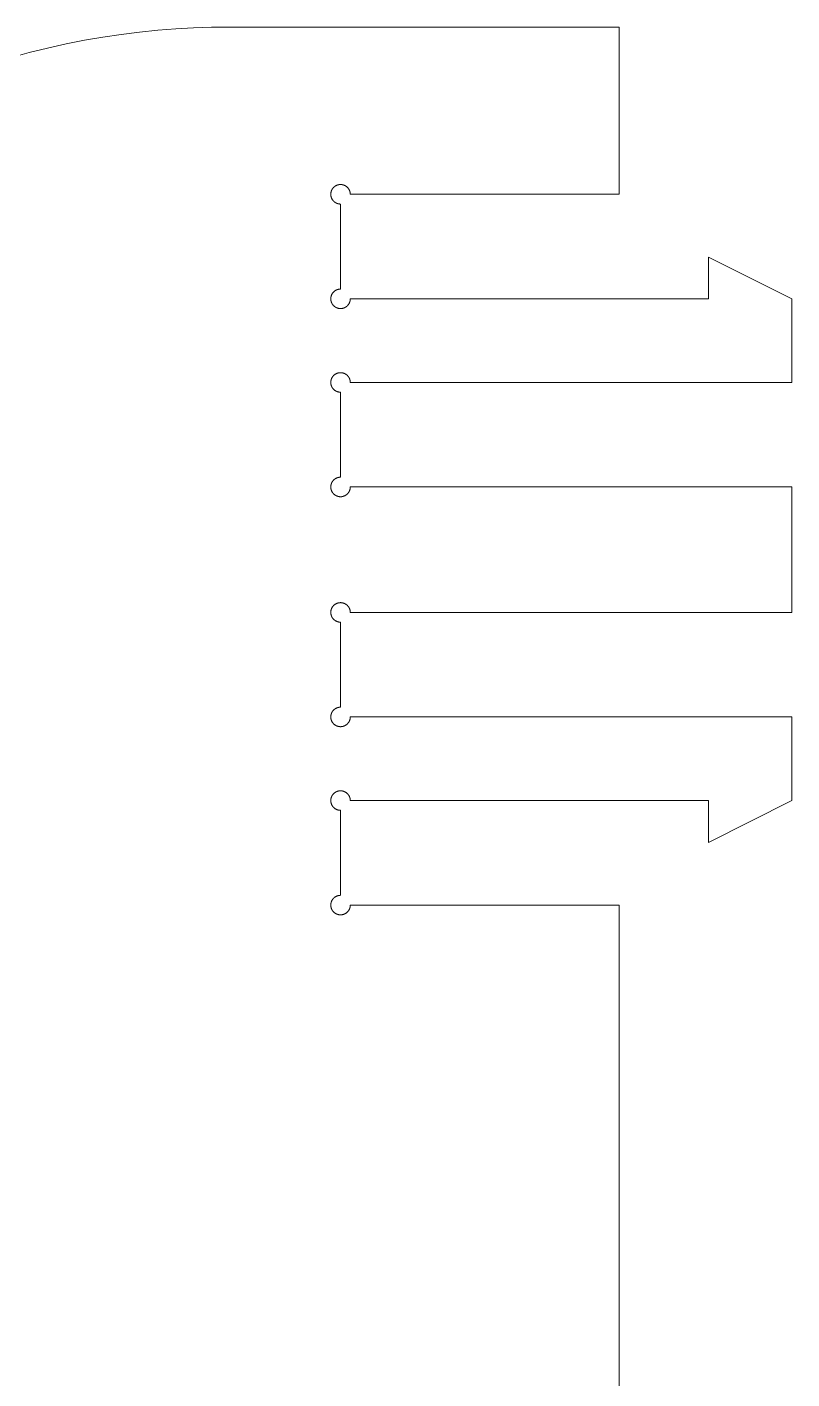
# Model space of a CAD drawing. Header units: millimetres. Extents: x 555 to 783, y 300 to 593.
# Drawn here: x 582.83 to 610.28, y 538.34 to 586.84 of the extents above; entities that cross this region are included whole.
import ezdxf

# ---------------------------------------------------------------- set-up
doc = ezdxf.new("R2010")
doc.units = ezdxf.units.MM
doc.header["$MEASUREMENT"] = 0
doc.layers.add('2d laser', color=18, linetype='Continuous', true_color=0x000000)

msp = doc.modelspace()

# ---------------------------------------------------------------- linework, layer by layer
at = {"layer": '2d laser', "lineweight": 0}
for points in [[(582.238, 585.74), (582.903, 585.921), (583.567, 586.086), (584.231, 586.233), (584.894, 586.364), (585.554, 586.478), (586.212, 586.576), (586.867, 586.658), (587.519, 586.725), (588.166, 586.776), (588.809, 586.812), (589.447, 586.833), (590.08, 586.84)], [(590.08, 586.84), (604.08, 586.84)], [(604.08, 586.84), (604.08, 580.84)], [(594.43, 580.84), (594.429, 580.852), (594.429, 580.858), (594.429, 580.864), (594.428, 580.871), (594.428, 580.877), (594.427, 580.883), (594.426, 580.889), (594.425, 580.896), (594.424, 580.902), (594.423, 580.908), (594.422, 580.914), (594.42, 580.921), (594.419, 580.927), (594.417, 580.933), (594.415, 580.939), (594.413, 580.945), (594.411, 580.952), (594.409, 580.958), (594.407, 580.964), (594.405, 580.97), (594.402, 580.976), (594.399, 580.982), (594.397, 580.988), (594.394, 580.994), (594.391, 581), (594.388, 581.006), (594.385, 581.012), (594.381, 581.017), (594.378, 581.023), (594.374, 581.029), (594.371, 581.034), (594.367, 581.04), (594.363, 581.045), (594.359, 581.051), (594.355, 581.056), (594.351, 581.061), (594.347, 581.066), (594.342, 581.071), (594.338, 581.076), (594.334, 581.081), (594.329, 581.086), (594.324, 581.09), (594.32, 581.095), (594.315, 581.099), (594.31, 581.103), (594.305, 581.108), (594.3, 581.112), (594.295, 581.116), (594.29, 581.12), (594.285, 581.124), (594.279, 581.127), (594.274, 581.131), (594.269, 581.134), (594.263, 581.138), (594.258, 581.141), (594.252, 581.144), (594.247, 581.147), (594.242, 581.15), (594.236, 581.153), (594.23, 581.156), (594.225, 581.158), (594.214, 581.163), (594.202, 581.168), (594.196, 581.17), (594.191, 581.172), (594.185, 581.174), (594.179, 581.176), (594.173, 581.177), (594.167, 581.179), (594.161, 581.18), (594.154, 581.182), (594.148, 581.183), (594.142, 581.184), (594.135, 581.185), (594.129, 581.186), (594.123, 581.187), (594.116, 581.188), (594.11, 581.189), (594.103, 581.189), (594.097, 581.189), (594.09, 581.19), (594.084, 581.19), (594.077, 581.19), (594.071, 581.19), (594.064, 581.189), (594.057, 581.189), (594.051, 581.189), (594.044, 581.188), (594.038, 581.187), (594.031, 581.186), (594.024, 581.185), (594.018, 581.184), (594.011, 581.183), (594.005, 581.182), (593.998, 581.18), (593.992, 581.179), (593.986, 581.177), (593.979, 581.175), (593.973, 581.173), (593.967, 581.171), (593.96, 581.169), (593.954, 581.167), (593.948, 581.164), (593.942, 581.162), (593.936, 581.159), (593.93, 581.156), (593.924, 581.153), (593.918, 581.15), (593.913, 581.147), (593.907, 581.144), (593.901, 581.141), (593.896, 581.138), (593.891, 581.134), (593.885, 581.131), (593.88, 581.127), (593.875, 581.124), (593.87, 581.12), (593.865, 581.116), (593.86, 581.112), (593.855, 581.108), (593.85, 581.104), (593.846, 581.1), (593.841, 581.096), (593.832, 581.087), (593.824, 581.079), (593.82, 581.074), (593.815, 581.069), (593.811, 581.065), (593.807, 581.06), (593.804, 581.055), (593.8, 581.05), (593.796, 581.045), (593.792, 581.04), (593.789, 581.034), (593.785, 581.029), (593.782, 581.024), (593.778, 581.018), (593.775, 581.013), (593.772, 581.007), (593.769, 581.001), (593.766, 580.995), (593.763, 580.989), (593.761, 580.983), (593.758, 580.977), (593.755, 580.971), (593.753, 580.965), (593.751, 580.959), (593.748, 580.953), (593.746, 580.947), (593.744, 580.94), (593.743, 580.934), (593.741, 580.928), (593.739, 580.921), (593.738, 580.915), (593.736, 580.908), (593.735, 580.902), (593.734, 580.895), (593.733, 580.889), (593.732, 580.882), (593.731, 580.875), (593.731, 580.869), (593.73, 580.862), (593.73, 580.856), (593.73, 580.849), (593.73, 580.842), (593.73, 580.836), (593.73, 580.829), (593.73, 580.823), (593.73, 580.816), (593.731, 580.81), (593.732, 580.803), (593.732, 580.797), (593.733, 580.79), (593.734, 580.784), (593.735, 580.778), (593.736, 580.771), (593.738, 580.765), (593.739, 580.759), (593.741, 580.753), (593.742, 580.747), (593.744, 580.741), (593.746, 580.735), (593.748, 580.729), (593.75, 580.723), (593.752, 580.717), (593.756, 580.706), (593.761, 580.695), (593.764, 580.689), (593.767, 580.684), (593.769, 580.678), (593.772, 580.673), (593.775, 580.667), (593.778, 580.662), (593.782, 580.656), (593.785, 580.651), (593.789, 580.645), (593.792, 580.64), (593.796, 580.635), (593.8, 580.63), (593.804, 580.625), (593.808, 580.62), (593.812, 580.615), (593.816, 580.61), (593.82, 580.605), (593.825, 580.6), (593.829, 580.595), (593.834, 580.591), (593.839, 580.586), (593.844, 580.581), (593.848, 580.577), (593.853, 580.573), (593.859, 580.569), (593.864, 580.564), (593.869, 580.56), (593.874, 580.556), (593.88, 580.553), (593.885, 580.549), (593.891, 580.545), (593.896, 580.542), (593.902, 580.538), (593.908, 580.535), (593.914, 580.532), (593.919, 580.529), (593.925, 580.526), (593.931, 580.523), (593.937, 580.52), (593.943, 580.517), (593.949, 580.515), (593.956, 580.513), (593.962, 580.51), (593.968, 580.508), (593.974, 580.506), (593.98, 580.504), (593.987, 580.502), (593.993, 580.501), (593.999, 580.499), (594.005, 580.498), (594.012, 580.497), (594.018, 580.495), (594.024, 580.494), (594.03, 580.493), (594.037, 580.493), (594.043, 580.492), (594.049, 580.491), (594.055, 580.491), (594.061, 580.49), (594.067, 580.49), (594.08, 580.49)], [(604.08, 580.84), (594.43, 580.84)], [(594.08, 580.49), (594.08, 577.44)], [(607.28, 577.09), (607.28, 578.59)], [(607.28, 578.59), (610.28, 577.09)], [(594.08, 577.44), (594.067, 577.44), (594.061, 577.439), (594.055, 577.439), (594.049, 577.438), (594.043, 577.438), (594.037, 577.437), (594.03, 577.436), (594.024, 577.435), (594.018, 577.434), (594.012, 577.433), (594.005, 577.432), (593.999, 577.43), (593.993, 577.429), (593.987, 577.427), (593.98, 577.425), (593.974, 577.424), (593.968, 577.422), (593.962, 577.419), (593.956, 577.417), (593.949, 577.415), (593.943, 577.412), (593.937, 577.41), (593.931, 577.407), (593.925, 577.404), (593.919, 577.401), (593.914, 577.398), (593.908, 577.395), (593.902, 577.391), (593.896, 577.388), (593.891, 577.384), (593.885, 577.381), (593.88, 577.377), (593.874, 577.373), (593.869, 577.369), (593.864, 577.365), (593.859, 577.361), (593.853, 577.357), (593.848, 577.353), (593.844, 577.348), (593.839, 577.344), (593.834, 577.339), (593.829, 577.334), (593.825, 577.33), (593.82, 577.325), (593.816, 577.32), (593.812, 577.315), (593.808, 577.31), (593.804, 577.305), (593.8, 577.3), (593.796, 577.295), (593.792, 577.289), (593.789, 577.284), (593.785, 577.279), (593.782, 577.273), (593.778, 577.268), (593.775, 577.263), (593.772, 577.257), (593.769, 577.252), (593.767, 577.246), (593.764, 577.241), (593.761, 577.235), (593.756, 577.224), (593.752, 577.212), (593.75, 577.207), (593.748, 577.201), (593.746, 577.195), (593.744, 577.189), (593.742, 577.183), (593.741, 577.177), (593.739, 577.171), (593.738, 577.164), (593.736, 577.158), (593.735, 577.152), (593.734, 577.146), (593.733, 577.139), (593.732, 577.133), (593.732, 577.126), (593.731, 577.12), (593.73, 577.113), (593.73, 577.107), (593.73, 577.1), (593.73, 577.094), (593.73, 577.087), (593.73, 577.081), (593.73, 577.074), (593.73, 577.068), (593.731, 577.061), (593.731, 577.054), (593.732, 577.048), (593.733, 577.041), (593.734, 577.035), (593.735, 577.028), (593.736, 577.022), (593.738, 577.015), (593.739, 577.009), (593.741, 577.002), (593.743, 576.996), (593.744, 576.989), (593.746, 576.983), (593.748, 576.977), (593.751, 576.971), (593.753, 576.964), (593.755, 576.958), (593.758, 576.952), (593.761, 576.946), (593.763, 576.94), (593.766, 576.934), (593.769, 576.929), (593.772, 576.923), (593.775, 576.917), (593.778, 576.912), (593.782, 576.906), (593.785, 576.901), (593.789, 576.895), (593.792, 576.89), (593.796, 576.885), (593.8, 576.88), (593.804, 576.875), (593.807, 576.87), (593.811, 576.865), (593.815, 576.86), (593.82, 576.856), (593.824, 576.851), (593.832, 576.842), (593.841, 576.834), (593.846, 576.83), (593.85, 576.826), (593.855, 576.822), (593.86, 576.818), (593.865, 576.814), (593.87, 576.81), (593.875, 576.806), (593.88, 576.802), (593.885, 576.799), (593.891, 576.795), (593.896, 576.792), (593.901, 576.789), (593.907, 576.785), (593.913, 576.782), (593.918, 576.779), (593.924, 576.776), (593.93, 576.773), (593.936, 576.771), (593.942, 576.768), (593.948, 576.766), (593.954, 576.763), (593.96, 576.761), (593.967, 576.759), (593.973, 576.757), (593.979, 576.755), (593.986, 576.753), (593.992, 576.751), (593.998, 576.749), (594.005, 576.748), (594.011, 576.747), (594.018, 576.745), (594.024, 576.744), (594.031, 576.743), (594.038, 576.742), (594.044, 576.742), (594.051, 576.741), (594.057, 576.741), (594.064, 576.74), (594.071, 576.74), (594.077, 576.74), (594.084, 576.74), (594.09, 576.74), (594.097, 576.74), (594.103, 576.741), (594.11, 576.741), (594.116, 576.742), (594.123, 576.742), (594.129, 576.743), (594.135, 576.744), (594.142, 576.745), (594.148, 576.747), (594.154, 576.748), (594.161, 576.749), (594.167, 576.751), (594.173, 576.752), (594.179, 576.754), (594.185, 576.756), (594.191, 576.758), (594.196, 576.76), (594.202, 576.762), (594.214, 576.766), (594.225, 576.771), (594.23, 576.774), (594.236, 576.777), (594.242, 576.779), (594.247, 576.782), (594.252, 576.785), (594.258, 576.789), (594.263, 576.792), (594.269, 576.795), (594.274, 576.799), (594.279, 576.802), (594.285, 576.806), (594.29, 576.81), (594.295, 576.814), (594.3, 576.818), (594.305, 576.822), (594.31, 576.826), (594.315, 576.831), (594.32, 576.835), (594.324, 576.84), (594.329, 576.844), (594.334, 576.849), (594.338, 576.854), (594.342, 576.859), (594.347, 576.864), (594.351, 576.869), (594.355, 576.874), (594.359, 576.879), (594.363, 576.885), (594.367, 576.89), (594.371, 576.895), (594.374, 576.901), (594.378, 576.907), (594.381, 576.912), (594.385, 576.918), (594.388, 576.924), (594.391, 576.93), (594.394, 576.936), (594.397, 576.942), (594.399, 576.948), (594.402, 576.954), (594.405, 576.96), (594.407, 576.966), (594.409, 576.972), (594.411, 576.978), (594.413, 576.984), (594.415, 576.99), (594.417, 576.997), (594.419, 577.003), (594.42, 577.009), (594.422, 577.015), (594.423, 577.022), (594.424, 577.028), (594.425, 577.034), (594.426, 577.04), (594.427, 577.047), (594.428, 577.053), (594.428, 577.059), (594.429, 577.065), (594.429, 577.071), (594.429, 577.078), (594.43, 577.09)], [(594.43, 577.09), (607.28, 577.09)], [(610.28, 577.09), (610.28, 574.09)], [(594.43, 574.09), (594.429, 574.102), (594.429, 574.108), (594.429, 574.114), (594.428, 574.121), (594.428, 574.127), (594.427, 574.133), (594.426, 574.139), (594.425, 574.146), (594.424, 574.152), (594.423, 574.158), (594.422, 574.164), (594.42, 574.171), (594.419, 574.177), (594.417, 574.183), (594.415, 574.189), (594.413, 574.195), (594.411, 574.202), (594.409, 574.208), (594.407, 574.214), (594.405, 574.22), (594.402, 574.226), (594.399, 574.232), (594.397, 574.238), (594.394, 574.244), (594.391, 574.25), (594.388, 574.256), (594.385, 574.262), (594.381, 574.267), (594.378, 574.273), (594.374, 574.279), (594.371, 574.284), (594.367, 574.29), (594.363, 574.295), (594.359, 574.301), (594.355, 574.306), (594.351, 574.311), (594.347, 574.316), (594.342, 574.321), (594.338, 574.326), (594.334, 574.331), (594.329, 574.336), (594.324, 574.34), (594.32, 574.345), (594.315, 574.349), (594.31, 574.353), (594.305, 574.358), (594.3, 574.362), (594.295, 574.366), (594.29, 574.37), (594.285, 574.374), (594.279, 574.377), (594.274, 574.381), (594.269, 574.384), (594.263, 574.388), (594.258, 574.391), (594.252, 574.394), (594.247, 574.397), (594.242, 574.4), (594.236, 574.403), (594.23, 574.406), (594.225, 574.408), (594.214, 574.413), (594.202, 574.418), (594.196, 574.42), (594.191, 574.422), (594.185, 574.424), (594.179, 574.426), (594.173, 574.427), (594.167, 574.429), (594.161, 574.43), (594.154, 574.432), (594.148, 574.433), (594.142, 574.434), (594.135, 574.435), (594.129, 574.436), (594.123, 574.437), (594.116, 574.438), (594.11, 574.439), (594.103, 574.439), (594.097, 574.439), (594.09, 574.44), (594.084, 574.44), (594.077, 574.44), (594.071, 574.44), (594.064, 574.439), (594.057, 574.439), (594.051, 574.439), (594.044, 574.438), (594.038, 574.437), (594.031, 574.436), (594.024, 574.435), (594.018, 574.434), (594.011, 574.433), (594.005, 574.432), (593.998, 574.43), (593.992, 574.429), (593.986, 574.427), (593.979, 574.425), (593.973, 574.423), (593.967, 574.421), (593.96, 574.419), (593.954, 574.417), (593.948, 574.414), (593.942, 574.412), (593.936, 574.409), (593.93, 574.406), (593.924, 574.403), (593.918, 574.4), (593.913, 574.397), (593.907, 574.394), (593.901, 574.391), (593.896, 574.388), (593.891, 574.384), (593.885, 574.381), (593.88, 574.377), (593.875, 574.374), (593.87, 574.37), (593.865, 574.366), (593.86, 574.362), (593.855, 574.358), (593.85, 574.354), (593.846, 574.35), (593.841, 574.346), (593.832, 574.337), (593.824, 574.329), (593.82, 574.324), (593.815, 574.319), (593.811, 574.315), (593.807, 574.31), (593.804, 574.305), (593.8, 574.3), (593.796, 574.295), (593.792, 574.29), (593.789, 574.284), (593.785, 574.279), (593.782, 574.274), (593.778, 574.268), (593.775, 574.263), (593.772, 574.257), (593.769, 574.251), (593.766, 574.245), (593.763, 574.239), (593.761, 574.233), (593.758, 574.227), (593.755, 574.221), (593.753, 574.215), (593.751, 574.209), (593.748, 574.203), (593.746, 574.197), (593.744, 574.19), (593.743, 574.184), (593.741, 574.178), (593.739, 574.171), (593.738, 574.165), (593.736, 574.158), (593.735, 574.152), (593.734, 574.145), (593.733, 574.139), (593.732, 574.132), (593.731, 574.125), (593.731, 574.119), (593.73, 574.112), (593.73, 574.106), (593.73, 574.099), (593.73, 574.092), (593.73, 574.086), (593.73, 574.079), (593.73, 574.073), (593.73, 574.066), (593.731, 574.06), (593.732, 574.053), (593.732, 574.047), (593.733, 574.04), (593.734, 574.034), (593.735, 574.028), (593.736, 574.021), (593.738, 574.015), (593.739, 574.009), (593.741, 574.003), (593.742, 573.997), (593.744, 573.991), (593.746, 573.985), (593.748, 573.979), (593.75, 573.973), (593.752, 573.967), (593.756, 573.956), (593.761, 573.945), (593.764, 573.939), (593.767, 573.934), (593.769, 573.928), (593.772, 573.923), (593.775, 573.917), (593.778, 573.912), (593.782, 573.906), (593.785, 573.901), (593.789, 573.895), (593.792, 573.89), (593.796, 573.885), (593.8, 573.88), (593.804, 573.875), (593.808, 573.87), (593.812, 573.865), (593.816, 573.86), (593.82, 573.855), (593.825, 573.85), (593.829, 573.845), (593.834, 573.841), (593.839, 573.836), (593.844, 573.831), (593.848, 573.827), (593.853, 573.823), (593.859, 573.819), (593.864, 573.814), (593.869, 573.81), (593.874, 573.806), (593.88, 573.803), (593.885, 573.799), (593.891, 573.795), (593.896, 573.792), (593.902, 573.788), (593.908, 573.785), (593.914, 573.782), (593.919, 573.779), (593.925, 573.776), (593.931, 573.773), (593.937, 573.77), (593.943, 573.767), (593.949, 573.765), (593.956, 573.763), (593.962, 573.76), (593.968, 573.758), (593.974, 573.756), (593.98, 573.754), (593.987, 573.752), (593.993, 573.751), (593.999, 573.749), (594.005, 573.748), (594.012, 573.747), (594.018, 573.745), (594.024, 573.744), (594.03, 573.743), (594.037, 573.743), (594.043, 573.742), (594.049, 573.741), (594.055, 573.741), (594.061, 573.74), (594.067, 573.74), (594.08, 573.74)], [(610.28, 574.09), (594.43, 574.09)], [(594.08, 573.74), (594.08, 570.69)], [(594.08, 570.69), (594.067, 570.69), (594.061, 570.689), (594.055, 570.689), (594.049, 570.688), (594.043, 570.688), (594.037, 570.687), (594.03, 570.686), (594.024, 570.685), (594.018, 570.684), (594.012, 570.683), (594.005, 570.682), (593.999, 570.68), (593.993, 570.679), (593.987, 570.677), (593.98, 570.675), (593.974, 570.674), (593.968, 570.672), (593.962, 570.669), (593.956, 570.667), (593.949, 570.665), (593.943, 570.662), (593.937, 570.66), (593.931, 570.657), (593.925, 570.654), (593.919, 570.651), (593.914, 570.648), (593.908, 570.645), (593.902, 570.641), (593.896, 570.638), (593.891, 570.634), (593.885, 570.631), (593.88, 570.627), (593.874, 570.623), (593.869, 570.619), (593.864, 570.615), (593.859, 570.611), (593.853, 570.607), (593.848, 570.603), (593.844, 570.598), (593.839, 570.594), (593.834, 570.589), (593.829, 570.584), (593.825, 570.58), (593.82, 570.575), (593.816, 570.57), (593.812, 570.565), (593.808, 570.56), (593.804, 570.555), (593.8, 570.55), (593.796, 570.545), (593.792, 570.539), (593.789, 570.534), (593.785, 570.529), (593.782, 570.523), (593.778, 570.518), (593.775, 570.513), (593.772, 570.507), (593.769, 570.502), (593.767, 570.496), (593.764, 570.491), (593.761, 570.485), (593.756, 570.474), (593.752, 570.462), (593.75, 570.457), (593.748, 570.451), (593.746, 570.445), (593.744, 570.439), (593.742, 570.433), (593.741, 570.427), (593.739, 570.421), (593.738, 570.414), (593.736, 570.408), (593.735, 570.402), (593.734, 570.396), (593.733, 570.389), (593.732, 570.383), (593.732, 570.376), (593.731, 570.37), (593.73, 570.363), (593.73, 570.357), (593.73, 570.35), (593.73, 570.344), (593.73, 570.337), (593.73, 570.331), (593.73, 570.324), (593.73, 570.318), (593.731, 570.311), (593.731, 570.304), (593.732, 570.298), (593.733, 570.291), (593.734, 570.285), (593.735, 570.278), (593.736, 570.272), (593.738, 570.265), (593.739, 570.259), (593.741, 570.252), (593.743, 570.246), (593.744, 570.239), (593.746, 570.233), (593.748, 570.227), (593.751, 570.221), (593.753, 570.214), (593.755, 570.208), (593.758, 570.202), (593.761, 570.196), (593.763, 570.19), (593.766, 570.184), (593.769, 570.179), (593.772, 570.173), (593.775, 570.167), (593.778, 570.162), (593.782, 570.156), (593.785, 570.151), (593.789, 570.145), (593.792, 570.14), (593.796, 570.135), (593.8, 570.13), (593.804, 570.125), (593.807, 570.12), (593.811, 570.115), (593.815, 570.11), (593.82, 570.106), (593.824, 570.101), (593.832, 570.092), (593.841, 570.084), (593.846, 570.08), (593.85, 570.076), (593.855, 570.072), (593.86, 570.068), (593.865, 570.064), (593.87, 570.06), (593.875, 570.056), (593.88, 570.052), (593.885, 570.049), (593.891, 570.045), (593.896, 570.042), (593.901, 570.039), (593.907, 570.035), (593.913, 570.032), (593.918, 570.029), (593.924, 570.026), (593.93, 570.023), (593.936, 570.021), (593.942, 570.018), (593.948, 570.016), (593.954, 570.013), (593.96, 570.011), (593.967, 570.009), (593.973, 570.007), (593.979, 570.005), (593.986, 570.003), (593.992, 570.001), (593.998, 569.999), (594.005, 569.998), (594.011, 569.997), (594.018, 569.995), (594.024, 569.994), (594.031, 569.993), (594.038, 569.992), (594.044, 569.992), (594.051, 569.991), (594.057, 569.991), (594.064, 569.99), (594.071, 569.99), (594.077, 569.99), (594.084, 569.99), (594.09, 569.99), (594.097, 569.99), (594.103, 569.991), (594.11, 569.991), (594.116, 569.992), (594.123, 569.992), (594.129, 569.993), (594.135, 569.994), (594.142, 569.995), (594.148, 569.997), (594.154, 569.998), (594.161, 569.999), (594.167, 570.001), (594.173, 570.002), (594.179, 570.004), (594.185, 570.006), (594.191, 570.008), (594.196, 570.01), (594.202, 570.012), (594.214, 570.016), (594.225, 570.021), (594.23, 570.024), (594.236, 570.027), (594.242, 570.029), (594.247, 570.032), (594.252, 570.035), (594.258, 570.039), (594.263, 570.042), (594.269, 570.045), (594.274, 570.049), (594.279, 570.052), (594.285, 570.056), (594.29, 570.06), (594.295, 570.064), (594.3, 570.068), (594.305, 570.072), (594.31, 570.076), (594.315, 570.081), (594.32, 570.085), (594.324, 570.09), (594.329, 570.094), (594.334, 570.099), (594.338, 570.104), (594.342, 570.109), (594.347, 570.114), (594.351, 570.119), (594.355, 570.124), (594.359, 570.129), (594.363, 570.135), (594.367, 570.14), (594.371, 570.145), (594.374, 570.151), (594.378, 570.157), (594.381, 570.162), (594.385, 570.168), (594.388, 570.174), (594.391, 570.18), (594.394, 570.186), (594.397, 570.192), (594.399, 570.198), (594.402, 570.204), (594.405, 570.21), (594.407, 570.216), (594.409, 570.222), (594.411, 570.228), (594.413, 570.234), (594.415, 570.24), (594.417, 570.247), (594.419, 570.253), (594.42, 570.259), (594.422, 570.265), (594.423, 570.272), (594.424, 570.278), (594.425, 570.284), (594.426, 570.29), (594.427, 570.297), (594.428, 570.303), (594.428, 570.309), (594.429, 570.315), (594.429, 570.321), (594.429, 570.328), (594.43, 570.34)], [(594.43, 570.34), (610.28, 570.34)], [(610.28, 570.34), (610.28, 565.84)], [(594.43, 565.84), (594.429, 565.852), (594.429, 565.858), (594.429, 565.864), (594.428, 565.871), (594.428, 565.877), (594.427, 565.883), (594.426, 565.889), (594.425, 565.896), (594.424, 565.902), (594.423, 565.908), (594.422, 565.914), (594.42, 565.921), (594.419, 565.927), (594.417, 565.933), (594.415, 565.939), (594.413, 565.945), (594.411, 565.952), (594.409, 565.958), (594.407, 565.964), (594.405, 565.97), (594.402, 565.976), (594.399, 565.982), (594.397, 565.988), (594.394, 565.994), (594.391, 566), (594.388, 566.006), (594.385, 566.012), (594.381, 566.017), (594.378, 566.023), (594.374, 566.029), (594.371, 566.034), (594.367, 566.04), (594.363, 566.045), (594.359, 566.051), (594.355, 566.056), (594.351, 566.061), (594.347, 566.066), (594.342, 566.071), (594.338, 566.076), (594.334, 566.081), (594.329, 566.086), (594.324, 566.09), (594.32, 566.095), (594.315, 566.099), (594.31, 566.103), (594.305, 566.108), (594.3, 566.112), (594.295, 566.116), (594.29, 566.12), (594.285, 566.124), (594.279, 566.127), (594.274, 566.131), (594.269, 566.134), (594.263, 566.138), (594.258, 566.141), (594.252, 566.144), (594.247, 566.147), (594.242, 566.15), (594.236, 566.153), (594.23, 566.156), (594.225, 566.158), (594.214, 566.163), (594.202, 566.168), (594.196, 566.17), (594.191, 566.172), (594.185, 566.174), (594.179, 566.176), (594.173, 566.177), (594.167, 566.179), (594.161, 566.18), (594.154, 566.182), (594.148, 566.183), (594.142, 566.184), (594.135, 566.185), (594.129, 566.186), (594.123, 566.187), (594.116, 566.188), (594.11, 566.189), (594.103, 566.189), (594.097, 566.189), (594.09, 566.19), (594.084, 566.19), (594.077, 566.19), (594.071, 566.19), (594.064, 566.189), (594.057, 566.189), (594.051, 566.189), (594.044, 566.188), (594.038, 566.187), (594.031, 566.186), (594.024, 566.185), (594.018, 566.184), (594.011, 566.183), (594.005, 566.182), (593.998, 566.18), (593.992, 566.179), (593.986, 566.177), (593.979, 566.175), (593.973, 566.173), (593.967, 566.171), (593.96, 566.169), (593.954, 566.167), (593.948, 566.164), (593.942, 566.162), (593.936, 566.159), (593.93, 566.156), (593.924, 566.153), (593.918, 566.15), (593.913, 566.147), (593.907, 566.144), (593.901, 566.141), (593.896, 566.138), (593.891, 566.134), (593.885, 566.131), (593.88, 566.127), (593.875, 566.124), (593.87, 566.12), (593.865, 566.116), (593.86, 566.112), (593.855, 566.108), (593.85, 566.104), (593.846, 566.1), (593.841, 566.096), (593.832, 566.087), (593.824, 566.079), (593.82, 566.074), (593.815, 566.069), (593.811, 566.065), (593.807, 566.06), (593.804, 566.055), (593.8, 566.05), (593.796, 566.045), (593.792, 566.04), (593.789, 566.034), (593.785, 566.029), (593.782, 566.024), (593.778, 566.018), (593.775, 566.013), (593.772, 566.007), (593.769, 566.001), (593.766, 565.995), (593.763, 565.989), (593.761, 565.983), (593.758, 565.977), (593.755, 565.971), (593.753, 565.965), (593.751, 565.959), (593.748, 565.953), (593.746, 565.947), (593.744, 565.94), (593.743, 565.934), (593.741, 565.928), (593.739, 565.921), (593.738, 565.915), (593.736, 565.908), (593.735, 565.902), (593.734, 565.895), (593.733, 565.889), (593.732, 565.882), (593.731, 565.875), (593.731, 565.869), (593.73, 565.862), (593.73, 565.856), (593.73, 565.849), (593.73, 565.842), (593.73, 565.836), (593.73, 565.829), (593.73, 565.823), (593.73, 565.816), (593.731, 565.81), (593.732, 565.803), (593.732, 565.797), (593.733, 565.79), (593.734, 565.784), (593.735, 565.778), (593.736, 565.771), (593.738, 565.765), (593.739, 565.759), (593.741, 565.753), (593.742, 565.747), (593.744, 565.741), (593.746, 565.735), (593.748, 565.729), (593.75, 565.723), (593.752, 565.717), (593.756, 565.706), (593.761, 565.695), (593.764, 565.689), (593.767, 565.684), (593.769, 565.678), (593.772, 565.673), (593.775, 565.667), (593.778, 565.662), (593.782, 565.656), (593.785, 565.651), (593.789, 565.645), (593.792, 565.64), (593.796, 565.635), (593.8, 565.63), (593.804, 565.625), (593.808, 565.62), (593.812, 565.615), (593.816, 565.61), (593.82, 565.605), (593.825, 565.6), (593.829, 565.595), (593.834, 565.591), (593.839, 565.586), (593.844, 565.581), (593.848, 565.577), (593.853, 565.573), (593.859, 565.569), (593.864, 565.564), (593.869, 565.56), (593.874, 565.556), (593.88, 565.553), (593.885, 565.549), (593.891, 565.545), (593.896, 565.542), (593.902, 565.538), (593.908, 565.535), (593.914, 565.532), (593.919, 565.529), (593.925, 565.526), (593.931, 565.523), (593.937, 565.52), (593.943, 565.517), (593.949, 565.515), (593.956, 565.513), (593.962, 565.51), (593.968, 565.508), (593.974, 565.506), (593.98, 565.504), (593.987, 565.502), (593.993, 565.501), (593.999, 565.499), (594.005, 565.498), (594.012, 565.497), (594.018, 565.495), (594.024, 565.494), (594.03, 565.493), (594.037, 565.493), (594.043, 565.492), (594.049, 565.491), (594.055, 565.491), (594.061, 565.49), (594.067, 565.49), (594.08, 565.49)], [(610.28, 565.84), (594.43, 565.84)], [(594.08, 565.49), (594.08, 562.44)], [(594.08, 562.44), (594.067, 562.44), (594.061, 562.439), (594.055, 562.439), (594.049, 562.438), (594.043, 562.438), (594.037, 562.437), (594.03, 562.436), (594.024, 562.435), (594.018, 562.434), (594.012, 562.433), (594.005, 562.432), (593.999, 562.43), (593.993, 562.429), (593.987, 562.427), (593.98, 562.425), (593.974, 562.424), (593.968, 562.422), (593.962, 562.419), (593.956, 562.417), (593.949, 562.415), (593.943, 562.412), (593.937, 562.41), (593.931, 562.407), (593.925, 562.404), (593.919, 562.401), (593.914, 562.398), (593.908, 562.395), (593.902, 562.391), (593.896, 562.388), (593.891, 562.384), (593.885, 562.381), (593.88, 562.377), (593.874, 562.373), (593.869, 562.369), (593.864, 562.365), (593.859, 562.361), (593.853, 562.357), (593.848, 562.353), (593.844, 562.348), (593.839, 562.344), (593.834, 562.339), (593.829, 562.334), (593.825, 562.33), (593.82, 562.325), (593.816, 562.32), (593.812, 562.315), (593.808, 562.31), (593.804, 562.305), (593.8, 562.3), (593.796, 562.295), (593.792, 562.289), (593.789, 562.284), (593.785, 562.279), (593.782, 562.273), (593.778, 562.268), (593.775, 562.263), (593.772, 562.257), (593.769, 562.252), (593.767, 562.246), (593.764, 562.241), (593.761, 562.235), (593.756, 562.224), (593.752, 562.212), (593.75, 562.207), (593.748, 562.201), (593.746, 562.195), (593.744, 562.189), (593.742, 562.183), (593.741, 562.177), (593.739, 562.171), (593.738, 562.164), (593.736, 562.158), (593.735, 562.152), (593.734, 562.146), (593.733, 562.139), (593.732, 562.133), (593.732, 562.126), (593.731, 562.12), (593.73, 562.113), (593.73, 562.107), (593.73, 562.1), (593.73, 562.094), (593.73, 562.087), (593.73, 562.081), (593.73, 562.074), (593.73, 562.068), (593.731, 562.061), (593.731, 562.054), (593.732, 562.048), (593.733, 562.041), (593.734, 562.035), (593.735, 562.028), (593.736, 562.022), (593.738, 562.015), (593.739, 562.009), (593.741, 562.002), (593.743, 561.996), (593.744, 561.989), (593.746, 561.983), (593.748, 561.977), (593.751, 561.971), (593.753, 561.964), (593.755, 561.958), (593.758, 561.952), (593.761, 561.946), (593.763, 561.94), (593.766, 561.934), (593.769, 561.929), (593.772, 561.923), (593.775, 561.917), (593.778, 561.912), (593.782, 561.906), (593.785, 561.901), (593.789, 561.895), (593.792, 561.89), (593.796, 561.885), (593.8, 561.88), (593.804, 561.875), (593.807, 561.87), (593.811, 561.865), (593.815, 561.86), (593.82, 561.856), (593.824, 561.851), (593.832, 561.842), (593.841, 561.834), (593.846, 561.83), (593.85, 561.826), (593.855, 561.822), (593.86, 561.818), (593.865, 561.814), (593.87, 561.81), (593.875, 561.806), (593.88, 561.802), (593.885, 561.799), (593.891, 561.795), (593.896, 561.792), (593.901, 561.789), (593.907, 561.785), (593.913, 561.782), (593.918, 561.779), (593.924, 561.776), (593.93, 561.773), (593.936, 561.771), (593.942, 561.768), (593.948, 561.766), (593.954, 561.763), (593.96, 561.761), (593.967, 561.759), (593.973, 561.757), (593.979, 561.755), (593.986, 561.753), (593.992, 561.751), (593.998, 561.749), (594.005, 561.748), (594.011, 561.747), (594.018, 561.745), (594.024, 561.744), (594.031, 561.743), (594.038, 561.742), (594.044, 561.742), (594.051, 561.741), (594.057, 561.741), (594.064, 561.74), (594.071, 561.74), (594.077, 561.74), (594.084, 561.74), (594.09, 561.74), (594.097, 561.74), (594.103, 561.741), (594.11, 561.741), (594.116, 561.742), (594.123, 561.742), (594.129, 561.743), (594.135, 561.744), (594.142, 561.745), (594.148, 561.747), (594.154, 561.748), (594.161, 561.749), (594.167, 561.751), (594.173, 561.752), (594.179, 561.754), (594.185, 561.756), (594.191, 561.758), (594.196, 561.76), (594.202, 561.762), (594.214, 561.766), (594.225, 561.771), (594.23, 561.774), (594.236, 561.777), (594.242, 561.779), (594.247, 561.782), (594.252, 561.785), (594.258, 561.789), (594.263, 561.792), (594.269, 561.795), (594.274, 561.799), (594.279, 561.802), (594.285, 561.806), (594.29, 561.81), (594.295, 561.814), (594.3, 561.818), (594.305, 561.822), (594.31, 561.826), (594.315, 561.831), (594.32, 561.835), (594.324, 561.84), (594.329, 561.844), (594.334, 561.849), (594.338, 561.854), (594.342, 561.859), (594.347, 561.864), (594.351, 561.869), (594.355, 561.874), (594.359, 561.879), (594.363, 561.885), (594.367, 561.89), (594.371, 561.895), (594.374, 561.901), (594.378, 561.907), (594.381, 561.912), (594.385, 561.918), (594.388, 561.924), (594.391, 561.93), (594.394, 561.936), (594.397, 561.942), (594.399, 561.948), (594.402, 561.954), (594.405, 561.96), (594.407, 561.966), (594.409, 561.972), (594.411, 561.978), (594.413, 561.984), (594.415, 561.99), (594.417, 561.997), (594.419, 562.003), (594.42, 562.009), (594.422, 562.015), (594.423, 562.022), (594.424, 562.028), (594.425, 562.034), (594.426, 562.04), (594.427, 562.047), (594.428, 562.053), (594.428, 562.059), (594.429, 562.065), (594.429, 562.071), (594.429, 562.078), (594.43, 562.09)], [(594.43, 562.09), (610.28, 562.09)], [(610.28, 562.09), (610.28, 559.09)], [(594.43, 559.09), (594.429, 559.102), (594.429, 559.108), (594.429, 559.114), (594.428, 559.121), (594.428, 559.127), (594.427, 559.133), (594.426, 559.139), (594.425, 559.146), (594.424, 559.152), (594.423, 559.158), (594.422, 559.164), (594.42, 559.171), (594.419, 559.177), (594.417, 559.183), (594.415, 559.189), (594.413, 559.195), (594.411, 559.202), (594.409, 559.208), (594.407, 559.214), (594.405, 559.22), (594.402, 559.226), (594.399, 559.232), (594.397, 559.238), (594.394, 559.244), (594.391, 559.25), (594.388, 559.256), (594.385, 559.262), (594.381, 559.267), (594.378, 559.273), (594.374, 559.279), (594.371, 559.284), (594.367, 559.29), (594.363, 559.295), (594.359, 559.301), (594.355, 559.306), (594.351, 559.311), (594.347, 559.316), (594.342, 559.321), (594.338, 559.326), (594.334, 559.331), (594.329, 559.336), (594.324, 559.34), (594.32, 559.345), (594.315, 559.349), (594.31, 559.353), (594.305, 559.358), (594.3, 559.362), (594.295, 559.366), (594.29, 559.37), (594.285, 559.374), (594.279, 559.377), (594.274, 559.381), (594.269, 559.384), (594.263, 559.388), (594.258, 559.391), (594.252, 559.394), (594.247, 559.397), (594.242, 559.4), (594.236, 559.403), (594.23, 559.406), (594.225, 559.408), (594.214, 559.413), (594.202, 559.418), (594.196, 559.42), (594.191, 559.422), (594.185, 559.424), (594.179, 559.426), (594.173, 559.427), (594.167, 559.429), (594.161, 559.43), (594.154, 559.432), (594.148, 559.433), (594.142, 559.434), (594.135, 559.435), (594.129, 559.436), (594.123, 559.437), (594.116, 559.438), (594.11, 559.439), (594.103, 559.439), (594.097, 559.439), (594.09, 559.44), (594.084, 559.44), (594.077, 559.44), (594.071, 559.44), (594.064, 559.439), (594.057, 559.439), (594.051, 559.439), (594.044, 559.438), (594.038, 559.437), (594.031, 559.436), (594.024, 559.435), (594.018, 559.434), (594.011, 559.433), (594.005, 559.432), (593.998, 559.43), (593.992, 559.429), (593.986, 559.427), (593.979, 559.425), (593.973, 559.423), (593.967, 559.421), (593.96, 559.419), (593.954, 559.417), (593.948, 559.414), (593.942, 559.412), (593.936, 559.409), (593.93, 559.406), (593.924, 559.403), (593.918, 559.4), (593.913, 559.397), (593.907, 559.394), (593.901, 559.391), (593.896, 559.388), (593.891, 559.384), (593.885, 559.381), (593.88, 559.377), (593.875, 559.374), (593.87, 559.37), (593.865, 559.366), (593.86, 559.362), (593.855, 559.358), (593.85, 559.354), (593.846, 559.35), (593.841, 559.346), (593.832, 559.337), (593.824, 559.329), (593.82, 559.324), (593.815, 559.319), (593.811, 559.315), (593.807, 559.31), (593.804, 559.305), (593.8, 559.3), (593.796, 559.295), (593.792, 559.29), (593.789, 559.284), (593.785, 559.279), (593.782, 559.274), (593.778, 559.268), (593.775, 559.263), (593.772, 559.257), (593.769, 559.251), (593.766, 559.245), (593.763, 559.239), (593.761, 559.233), (593.758, 559.227), (593.755, 559.221), (593.753, 559.215), (593.751, 559.209), (593.748, 559.203), (593.746, 559.197), (593.744, 559.19), (593.743, 559.184), (593.741, 559.178), (593.739, 559.171), (593.738, 559.165), (593.736, 559.158), (593.735, 559.152), (593.734, 559.145), (593.733, 559.139), (593.732, 559.132), (593.731, 559.125), (593.731, 559.119), (593.73, 559.112), (593.73, 559.106), (593.73, 559.099), (593.73, 559.092), (593.73, 559.086), (593.73, 559.079), (593.73, 559.073), (593.73, 559.066), (593.731, 559.06), (593.732, 559.053), (593.732, 559.047), (593.733, 559.04), (593.734, 559.034), (593.735, 559.028), (593.736, 559.021), (593.738, 559.015), (593.739, 559.009), (593.741, 559.003), (593.742, 558.997), (593.744, 558.991), (593.746, 558.985), (593.748, 558.979), (593.75, 558.973), (593.752, 558.967), (593.756, 558.956), (593.761, 558.945), (593.764, 558.939), (593.767, 558.934), (593.769, 558.928), (593.772, 558.923), (593.775, 558.917), (593.778, 558.912), (593.782, 558.906), (593.785, 558.901), (593.789, 558.895), (593.792, 558.89), (593.796, 558.885), (593.8, 558.88), (593.804, 558.875), (593.808, 558.87), (593.812, 558.865), (593.816, 558.86), (593.82, 558.855), (593.825, 558.85), (593.829, 558.845), (593.834, 558.841), (593.839, 558.836), (593.844, 558.831), (593.848, 558.827), (593.853, 558.823), (593.859, 558.819), (593.864, 558.814), (593.869, 558.81), (593.874, 558.806), (593.88, 558.803), (593.885, 558.799), (593.891, 558.795), (593.896, 558.792), (593.902, 558.788), (593.908, 558.785), (593.914, 558.782), (593.919, 558.779), (593.925, 558.776), (593.931, 558.773), (593.937, 558.77), (593.943, 558.767), (593.949, 558.765), (593.956, 558.763), (593.962, 558.76), (593.968, 558.758), (593.974, 558.756), (593.98, 558.754), (593.987, 558.752), (593.993, 558.751), (593.999, 558.749), (594.005, 558.748), (594.012, 558.747), (594.018, 558.745), (594.024, 558.744), (594.03, 558.743), (594.037, 558.743), (594.043, 558.742), (594.049, 558.741), (594.055, 558.741), (594.061, 558.74), (594.067, 558.74), (594.08, 558.74)], [(594.08, 558.74), (594.08, 555.69)], [(607.28, 559.09), (594.43, 559.09)], [(610.28, 559.09), (607.28, 557.59)], [(607.28, 557.59), (607.28, 559.09)], [(594.08, 555.69), (594.067, 555.69), (594.061, 555.689), (594.055, 555.689), (594.049, 555.688), (594.043, 555.688), (594.037, 555.687), (594.03, 555.686), (594.024, 555.685), (594.018, 555.684), (594.012, 555.683), (594.005, 555.682), (593.999, 555.68), (593.993, 555.679), (593.987, 555.677), (593.98, 555.675), (593.974, 555.674), (593.968, 555.672), (593.962, 555.669), (593.956, 555.667), (593.949, 555.665), (593.943, 555.662), (593.937, 555.66), (593.931, 555.657), (593.925, 555.654), (593.919, 555.651), (593.914, 555.648), (593.908, 555.645), (593.902, 555.641), (593.896, 555.638), (593.891, 555.634), (593.885, 555.631), (593.88, 555.627), (593.874, 555.623), (593.869, 555.619), (593.864, 555.615), (593.859, 555.611), (593.853, 555.607), (593.848, 555.603), (593.844, 555.598), (593.839, 555.594), (593.834, 555.589), (593.829, 555.584), (593.825, 555.58), (593.82, 555.575), (593.816, 555.57), (593.812, 555.565), (593.808, 555.56), (593.804, 555.555), (593.8, 555.55), (593.796, 555.545), (593.792, 555.539), (593.789, 555.534), (593.785, 555.529), (593.782, 555.523), (593.778, 555.518), (593.775, 555.513), (593.772, 555.507), (593.769, 555.502), (593.767, 555.496), (593.764, 555.491), (593.761, 555.485), (593.756, 555.474), (593.752, 555.462), (593.75, 555.457), (593.748, 555.451), (593.746, 555.445), (593.744, 555.439), (593.742, 555.433), (593.741, 555.427), (593.739, 555.421), (593.738, 555.414), (593.736, 555.408), (593.735, 555.402), (593.734, 555.396), (593.733, 555.389), (593.732, 555.383), (593.732, 555.376), (593.731, 555.37), (593.73, 555.363), (593.73, 555.357), (593.73, 555.35), (593.73, 555.344), (593.73, 555.337), (593.73, 555.331), (593.73, 555.324), (593.73, 555.318), (593.731, 555.311), (593.731, 555.304), (593.732, 555.298), (593.733, 555.291), (593.734, 555.285), (593.735, 555.278), (593.736, 555.272), (593.738, 555.265), (593.739, 555.259), (593.741, 555.252), (593.743, 555.246), (593.744, 555.239), (593.746, 555.233), (593.748, 555.227), (593.751, 555.221), (593.753, 555.214), (593.755, 555.208), (593.758, 555.202), (593.761, 555.196), (593.763, 555.19), (593.766, 555.184), (593.769, 555.179), (593.772, 555.173), (593.775, 555.167), (593.778, 555.162), (593.782, 555.156), (593.785, 555.151), (593.789, 555.145), (593.792, 555.14), (593.796, 555.135), (593.8, 555.13), (593.804, 555.125), (593.807, 555.12), (593.811, 555.115), (593.815, 555.11), (593.82, 555.106), (593.824, 555.101), (593.832, 555.092), (593.841, 555.084), (593.846, 555.08), (593.85, 555.076), (593.855, 555.072), (593.86, 555.068), (593.865, 555.064), (593.87, 555.06), (593.875, 555.056), (593.88, 555.052), (593.885, 555.049), (593.891, 555.045), (593.896, 555.042), (593.901, 555.039), (593.907, 555.035), (593.913, 555.032), (593.918, 555.029), (593.924, 555.026), (593.93, 555.023), (593.936, 555.021), (593.942, 555.018), (593.948, 555.016), (593.954, 555.013), (593.96, 555.011), (593.967, 555.009), (593.973, 555.007), (593.979, 555.005), (593.986, 555.003), (593.992, 555.001), (593.998, 554.999), (594.005, 554.998), (594.011, 554.997), (594.018, 554.995), (594.024, 554.994), (594.031, 554.993), (594.038, 554.992), (594.044, 554.992), (594.051, 554.991), (594.057, 554.991), (594.064, 554.99), (594.071, 554.99), (594.077, 554.99), (594.084, 554.99), (594.09, 554.99), (594.097, 554.99), (594.103, 554.991), (594.11, 554.991), (594.116, 554.992), (594.123, 554.992), (594.129, 554.993), (594.135, 554.994), (594.142, 554.995), (594.148, 554.997), (594.154, 554.998), (594.161, 554.999), (594.167, 555.001), (594.173, 555.002), (594.179, 555.004), (594.185, 555.006), (594.191, 555.008), (594.196, 555.01), (594.202, 555.012), (594.214, 555.016), (594.225, 555.021), (594.23, 555.024), (594.236, 555.027), (594.242, 555.029), (594.247, 555.032), (594.252, 555.035), (594.258, 555.039), (594.263, 555.042), (594.269, 555.045), (594.274, 555.049), (594.279, 555.052), (594.285, 555.056), (594.29, 555.06), (594.295, 555.064), (594.3, 555.068), (594.305, 555.072), (594.31, 555.076), (594.315, 555.081), (594.32, 555.085), (594.324, 555.09), (594.329, 555.094), (594.334, 555.099), (594.338, 555.104), (594.342, 555.109), (594.347, 555.114), (594.351, 555.119), (594.355, 555.124), (594.359, 555.129), (594.363, 555.135), (594.367, 555.14), (594.371, 555.145), (594.374, 555.151), (594.378, 555.157), (594.381, 555.162), (594.385, 555.168), (594.388, 555.174), (594.391, 555.18), (594.394, 555.186), (594.397, 555.192), (594.399, 555.198), (594.402, 555.204), (594.405, 555.21), (594.407, 555.216), (594.409, 555.222), (594.411, 555.228), (594.413, 555.234), (594.415, 555.24), (594.417, 555.247), (594.419, 555.253), (594.42, 555.259), (594.422, 555.265), (594.423, 555.272), (594.424, 555.278), (594.425, 555.284), (594.426, 555.29), (594.427, 555.297), (594.428, 555.303), (594.428, 555.309), (594.429, 555.315), (594.429, 555.321), (594.429, 555.328), (594.43, 555.34)], [(594.43, 555.34), (604.08, 555.34)], [(604.08, 555.34), (604.08, 521.34)]]:
    msp.add_lwpolyline(points, dxfattribs=at)

doc.saveas('drawing.dxf')
